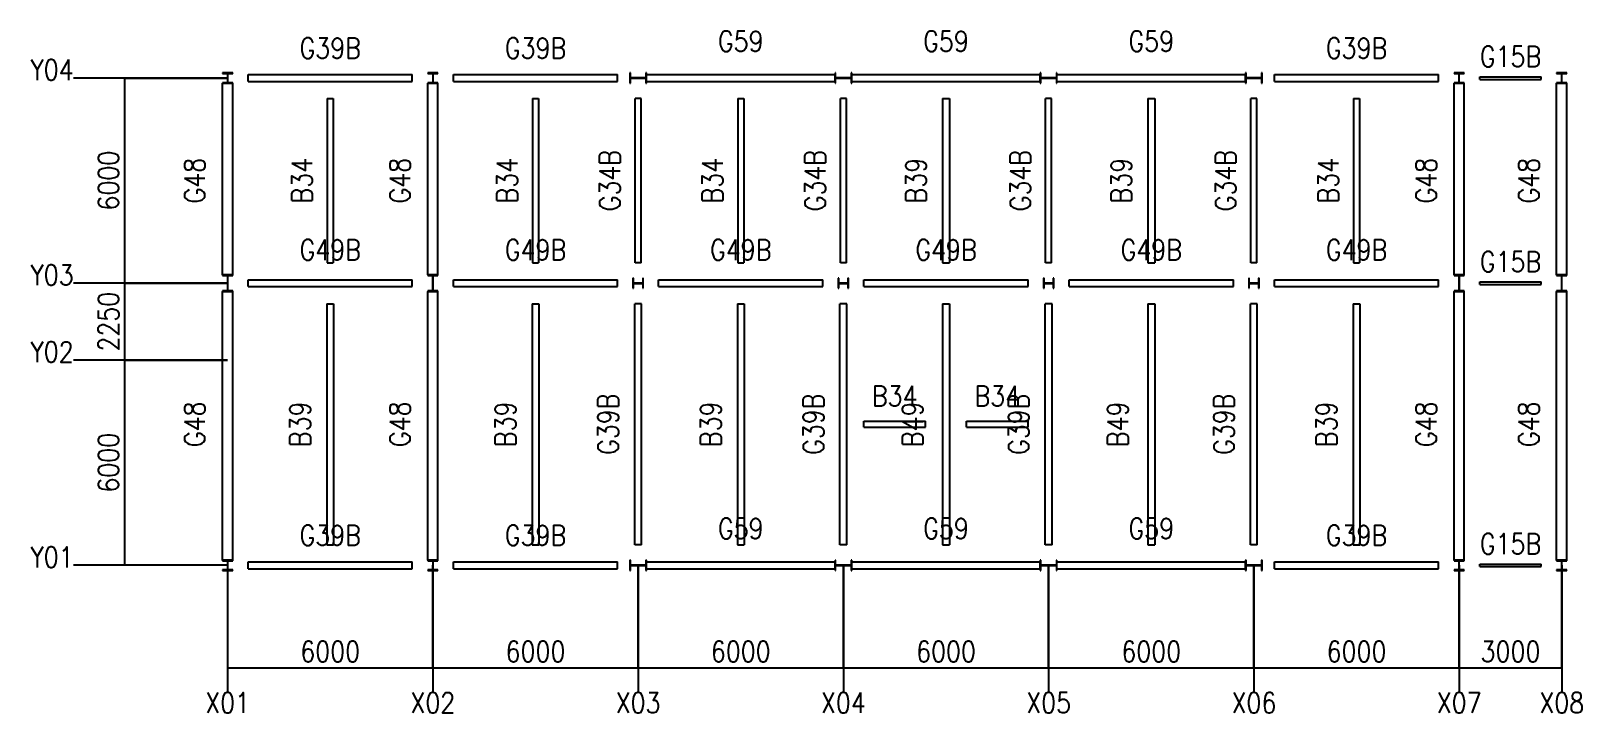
# Model space of a CAD drawing. Extents: x -230746 to 324000, y -671400 to 84185.
# Drawn here: x -230746 to -185410, y -162151 to -142205 of the extents above; entities that cross this region are included whole.
import ezdxf
from ezdxf.enums import TextEntityAlignment as Align

# ---------------------------------------------------------------- set-up
doc = ezdxf.new("R2010")
doc.units = 0
doc.header["$MEASUREMENT"] = 0
for name, color, linetype in [('_1-7_GRID', 7, 'CONTINUOUS'), ('_1-8_DIM', 7, 'CONTINUOUS'), ('_4-6_CS-M', 7, 'CONTINUOUS'), ('_5-6_GS-M', 7, 'CONTINUOUS'), ('_5-A_G-TX', 7, 'CONTINUOUS'), ('_7-6_BS-M', 7, 'CONTINUOUS'), ('_7-A_B-TX', 7, 'CONTINUOUS')]:
    doc.layers.add(name, color=color, linetype=linetype)
doc.styles.add('DRACAD', font='txt', dxfattribs={"width": 0.85, "bigfont": 'extfont2'})

msp = doc.modelspace()

# ---------------------------------------------------------------- linework, layer by layer
at = {"layer": '_1-7_GRID'}
for p, q in [((-228000, -157830.6), (-228000, -143580.6)), ((-228000, -143580.6), (-225000, -143580.6)), ((-228000, -149580.6), (-225000, -149580.6)), ((-228000, -151830.6), (-225000, -151830.6)), ((-225000, -157830.6), (-228000, -157830.6)), ((-225000, -157830.6), (-225000, -160830.6)), ((-219000, -160830.6), (-219000, -157830.6)), ((-213000, -160830.6), (-213000, -157830.6)), ((-207000, -160830.6), (-207000, -157830.6)), ((-201000, -160830.6), (-201000, -157830.6)), ((-195000, -160830.6), (-195000, -157830.6)), ((-189000, -160830.6), (-189000, -157830.6)), ((-186000, -160830.6), (-186000, -157830.6)), ((-225000, -160830.6), (-186000, -160830.6))]:
    msp.add_line(p, q, dxfattribs=at)
at = {"layer": '_1-8_DIM'}
for p, q in [((-225000, -143580.6), (-229500, -143580.6)), ((-225000, -149580.6), (-229500, -149580.6)), ((-225000, -151830.6), (-229500, -151830.6)), ((-225000, -157830.6), (-229500, -157830.6)), ((-225000, -157830.6), (-225000, -161550.6)), ((-219000, -157830.6), (-219000, -161550.6)), ((-213000, -157830.6), (-213000, -161550.6)), ((-207000, -157830.6), (-207000, -161550.6)), ((-201000, -157830.6), (-201000, -161550.6)), ((-195000, -157830.6), (-195000, -161550.6)), ((-189000, -157830.6), (-189000, -161550.6)), ((-186000, -157830.6), (-186000, -161550.6))]:
    msp.add_line(p, q, dxfattribs=at)
at = {"layer": '_4-6_CS-M'}
for p, q in [((-224850, -143430.6), (-225150, -143430.6)), ((-225150, -143430.6), (-225150, -143445.6)), ((-225150, -143445.6), (-225018, -143445.6)), ((-225018, -143445.6), (-225011.5, -143447.3)), ((-225011.5, -143713.8), (-225018, -143715.6)), ((-225011.5, -143447.3), (-225006.7, -143452.1)), ((-225006.7, -143709.1), (-225011.5, -143713.8)), ((-225006.7, -143452.1), (-225005, -143458.6)), ((-225005, -143702.6), (-225006.7, -143709.1)), ((-225005, -143458.6), (-225005, -143702.6)), ((-224995, -143458.6), (-224993.3, -143452.1)), ((-224995, -143702.6), (-224995, -143458.6)), ((-224993.3, -143709.1), (-224995, -143702.6)), ((-224993.3, -143452.1), (-224988.5, -143447.3)), ((-224988.5, -143713.8), (-224993.3, -143709.1)), ((-224988.5, -143447.3), (-224982, -143445.6)), ((-224982, -143715.6), (-224988.5, -143713.8)), ((-224982, -143445.6), (-224850, -143445.6)), ((-224850, -143445.6), (-224850, -143430.6)), ((-218850, -143430.6), (-219150, -143430.6)), ((-219150, -143430.6), (-219150, -143445.6)), ((-219150, -143445.6), (-219018, -143445.6)), ((-219018, -143445.6), (-219011.5, -143447.3)), ((-219011.5, -143713.8), (-219018, -143715.6)), ((-219011.5, -143447.3), (-219006.7, -143452.1)), ((-219006.7, -143709.1), (-219011.5, -143713.8)), ((-219006.7, -143452.1), (-219005, -143458.6)), ((-219005, -143702.6), (-219006.7, -143709.1)), ((-219005, -143458.6), (-219005, -143702.6)), ((-218995, -143458.6), (-218993.3, -143452.1)), ((-218995, -143702.6), (-218995, -143458.6)), ((-218993.3, -143709.1), (-218995, -143702.6)), ((-218993.3, -143452.1), (-218988.5, -143447.3)), ((-218988.5, -143713.8), (-218993.3, -143709.1)), ((-218988.5, -143447.3), (-218982, -143445.6)), ((-218982, -143715.6), (-218988.5, -143713.8)), ((-218982, -143445.6), (-218850, -143445.6)), ((-218850, -143445.6), (-218850, -143430.6)), ((-213226, -143430.6), (-213244, -143430.6)), ((-213244, -143430.6), (-213244, -143730.6)), ((-213226, -143562.1), (-213226, -143430.6)), ((-213224.3, -143568.6), (-213226, -143562.1)), ((-213226, -143599.1), (-213224.3, -143592.6)), ((-213226, -143730.6), (-213226, -143599.1)), ((-213219.5, -143573.3), (-213224.3, -143568.6)), ((-213224.3, -143592.6), (-213219.5, -143587.8)), ((-213213, -143575.1), (-213219.5, -143573.3)), ((-213219.5, -143587.8), (-213213, -143586.1)), ((-212787, -143575.1), (-213213, -143575.1)), ((-213213, -143586.1), (-212787, -143586.1)), ((-212780.5, -143573.3), (-212787, -143575.1)), ((-212787, -143586.1), (-212780.5, -143587.8)), ((-212775.7, -143568.6), (-212780.5, -143573.3)), ((-212780.5, -143587.8), (-212775.7, -143592.6)), ((-212774, -143562.1), (-212775.7, -143568.6)), ((-212775.7, -143592.6), (-212774, -143599.1)), ((-212756, -143430.6), (-212774, -143430.6)), ((-212774, -143430.6), (-212774, -143562.1)), ((-212774, -143599.1), (-212774, -143730.6)), ((-212756, -143730.6), (-212756, -143430.6)), ((-207226, -143430.6), (-207244, -143430.6)), ((-207244, -143430.6), (-207244, -143730.6)), ((-207226, -143562.1), (-207226, -143430.6)), ((-207224.3, -143568.6), (-207226, -143562.1)), ((-207226, -143599.1), (-207224.3, -143592.6)), ((-207226, -143730.6), (-207226, -143599.1)), ((-207219.5, -143573.3), (-207224.3, -143568.6)), ((-207224.3, -143592.6), (-207219.5, -143587.8)), ((-207213, -143575.1), (-207219.5, -143573.3)), ((-207219.5, -143587.8), (-207213, -143586.1)), ((-206787, -143575.1), (-207213, -143575.1)), ((-207213, -143586.1), (-206787, -143586.1)), ((-206780.5, -143573.3), (-206787, -143575.1)), ((-206787, -143586.1), (-206780.5, -143587.8)), ((-206775.7, -143568.6), (-206780.5, -143573.3)), ((-206780.5, -143587.8), (-206775.7, -143592.6)), ((-206774, -143562.1), (-206775.7, -143568.6)), ((-206775.7, -143592.6), (-206774, -143599.1)), ((-206756, -143430.6), (-206774, -143430.6)), ((-206774, -143430.6), (-206774, -143562.1)), ((-206774, -143599.1), (-206774, -143730.6)), ((-206756, -143730.6), (-206756, -143430.6)), ((-201226, -143430.6), (-201244, -143430.6)), ((-201244, -143430.6), (-201244, -143730.6)), ((-201226, -143562.1), (-201226, -143430.6)), ((-201224.3, -143568.6), (-201226, -143562.1)), ((-201226, -143599.1), (-201224.3, -143592.6)), ((-201226, -143730.6), (-201226, -143599.1)), ((-201219.5, -143573.3), (-201224.3, -143568.6)), ((-201224.3, -143592.6), (-201219.5, -143587.8)), ((-201213, -143575.1), (-201219.5, -143573.3)), ((-201219.5, -143587.8), (-201213, -143586.1)), ((-200787, -143575.1), (-201213, -143575.1)), ((-201213, -143586.1), (-200787, -143586.1)), ((-200780.5, -143573.3), (-200787, -143575.1)), ((-200787, -143586.1), (-200780.5, -143587.8)), ((-200775.7, -143568.6), (-200780.5, -143573.3)), ((-200780.5, -143587.8), (-200775.7, -143592.6)), ((-200774, -143562.1), (-200775.7, -143568.6)), ((-200775.7, -143592.6), (-200774, -143599.1)), ((-200756, -143430.6), (-200774, -143430.6)), ((-200774, -143430.6), (-200774, -143562.1)), ((-200774, -143599.1), (-200774, -143730.6)), ((-200756, -143730.6), (-200756, -143430.6)), ((-195226, -143430.6), (-195244, -143430.6)), ((-195244, -143430.6), (-195244, -143730.6)), ((-195226, -143562.1), (-195226, -143430.6)), ((-195224.3, -143568.6), (-195226, -143562.1)), ((-195226, -143599.1), (-195224.3, -143592.6)), ((-195226, -143730.6), (-195226, -143599.1)), ((-195219.5, -143573.3), (-195224.3, -143568.6)), ((-195224.3, -143592.6), (-195219.5, -143587.8)), ((-195213, -143575.1), (-195219.5, -143573.3)), ((-195219.5, -143587.8), (-195213, -143586.1)), ((-194787, -143575.1), (-195213, -143575.1)), ((-195213, -143586.1), (-194787, -143586.1)), ((-194780.5, -143573.3), (-194787, -143575.1)), ((-194787, -143586.1), (-194780.5, -143587.8)), ((-194775.7, -143568.6), (-194780.5, -143573.3)), ((-194780.5, -143587.8), (-194775.7, -143592.6)), ((-194774, -143562.1), (-194775.7, -143568.6)), ((-194775.7, -143592.6), (-194774, -143599.1)), ((-194756, -143430.6), (-194774, -143430.6)), ((-194774, -143430.6), (-194774, -143562.1)), ((-194774, -143599.1), (-194774, -143730.6)), ((-194756, -143730.6), (-194756, -143430.6)), ((-188850, -143430.6), (-189150, -143430.6)), ((-189150, -143430.6), (-189150, -143445.6)), ((-189150, -143445.6), (-189018, -143445.6)), ((-189018, -143445.6), (-189011.5, -143447.3)), ((-189011.5, -143713.8), (-189018, -143715.6)), ((-189011.5, -143447.3), (-189006.7, -143452.1)), ((-189006.7, -143709.1), (-189011.5, -143713.8)), ((-189006.7, -143452.1), (-189005, -143458.6)), ((-189005, -143702.6), (-189006.7, -143709.1)), ((-189005, -143458.6), (-189005, -143702.6)), ((-188995, -143458.6), (-188993.3, -143452.1)), ((-188995, -143702.6), (-188995, -143458.6)), ((-188993.3, -143709.1), (-188995, -143702.6)), ((-188993.3, -143452.1), (-188988.5, -143447.3)), ((-188988.5, -143713.8), (-188993.3, -143709.1)), ((-188988.5, -143447.3), (-188982, -143445.6)), ((-188982, -143715.6), (-188988.5, -143713.8)), ((-188982, -143445.6), (-188850, -143445.6)), ((-188850, -143445.6), (-188850, -143430.6)), ((-185850, -143430.6), (-186150, -143430.6)), ((-186150, -143430.6), (-186150, -143445.6)), ((-186150, -143445.6), (-186018, -143445.6)), ((-186018, -143445.6), (-186011.5, -143447.3)), ((-186011.5, -143713.8), (-186018, -143715.6)), ((-186011.5, -143447.3), (-186006.7, -143452.1)), ((-186006.7, -143709.1), (-186011.5, -143713.8)), ((-186006.7, -143452.1), (-186005, -143458.6)), ((-186005, -143702.6), (-186006.7, -143709.1)), ((-186005, -143458.6), (-186005, -143702.6)), ((-185995, -143458.6), (-185993.3, -143452.1)), ((-185995, -143702.6), (-185995, -143458.6)), ((-185993.3, -143709.1), (-185995, -143702.6)), ((-185993.3, -143452.1), (-185988.5, -143447.3)), ((-185988.5, -143713.8), (-185993.3, -143709.1)), ((-185988.5, -143447.3), (-185982, -143445.6)), ((-185982, -143715.6), (-185988.5, -143713.8)), ((-185982, -143445.6), (-185850, -143445.6)), ((-185850, -143445.6), (-185850, -143430.6)), ((-225018, -143715.6), (-225150, -143715.6)), ((-225150, -143715.6), (-225150, -143730.6)), ((-225150, -143730.6), (-224850, -143730.6)), ((-224850, -143715.6), (-224982, -143715.6)), ((-224850, -143730.6), (-224850, -143715.6)), ((-219018, -143715.6), (-219150, -143715.6)), ((-219150, -143715.6), (-219150, -143730.6)), ((-219150, -143730.6), (-218850, -143730.6)), ((-218850, -143715.6), (-218982, -143715.6)), ((-218850, -143730.6), (-218850, -143715.6)), ((-213244, -143730.6), (-213226, -143730.6)), ((-212774, -143730.6), (-212756, -143730.6)), ((-207244, -143730.6), (-207226, -143730.6)), ((-206774, -143730.6), (-206756, -143730.6)), ((-201244, -143730.6), (-201226, -143730.6)), ((-200774, -143730.6), (-200756, -143730.6)), ((-195244, -143730.6), (-195226, -143730.6)), ((-194774, -143730.6), (-194756, -143730.6)), ((-189018, -143715.6), (-189150, -143715.6)), ((-189150, -143715.6), (-189150, -143730.6)), ((-189150, -143730.6), (-188850, -143730.6)), ((-188850, -143715.6), (-188982, -143715.6)), ((-188850, -143730.6), (-188850, -143715.6)), ((-186018, -143715.6), (-186150, -143715.6)), ((-186150, -143715.6), (-186150, -143730.6)), ((-186150, -143730.6), (-185850, -143730.6)), ((-185850, -143715.6), (-185982, -143715.6)), ((-185850, -143730.6), (-185850, -143715.6)), ((-224850, -149336.6), (-225150, -149336.6)), ((-225150, -149336.6), (-225150, -149354.6)), ((-225150, -149354.6), (-225018.5, -149354.6)), ((-225018.5, -149354.6), (-225012, -149356.3)), ((-225012, -149356.3), (-225007.2, -149361.1)), ((-225007.2, -149361.1), (-225005.5, -149367.6)), ((-225005.5, -149367.6), (-225005.5, -149793.6)), ((-224994.5, -149367.6), (-224992.8, -149361.1)), ((-224994.5, -149793.6), (-224994.5, -149367.6)), ((-224992.8, -149361.1), (-224988, -149356.3)), ((-224988, -149356.3), (-224981.5, -149354.6)), ((-224981.5, -149354.6), (-224850, -149354.6)), ((-224850, -149354.6), (-224850, -149336.6)), ((-218850, -149336.6), (-219150, -149336.6)), ((-219150, -149336.6), (-219150, -149354.6)), ((-219150, -149354.6), (-219018.5, -149354.6)), ((-219018.5, -149354.6), (-219012, -149356.3)), ((-219012, -149356.3), (-219007.2, -149361.1)), ((-219007.2, -149361.1), (-219005.5, -149367.6)), ((-219005.5, -149367.6), (-219005.5, -149793.6)), ((-218994.5, -149367.6), (-218992.8, -149361.1)), ((-218994.5, -149793.6), (-218994.5, -149367.6)), ((-218992.8, -149361.1), (-218988, -149356.3)), ((-218988, -149356.3), (-218981.5, -149354.6)), ((-218981.5, -149354.6), (-218850, -149354.6)), ((-218850, -149354.6), (-218850, -149336.6)), ((-213135, -149430.6), (-213150, -149430.6)), ((-213150, -149430.6), (-213150, -149730.6)), ((-213135, -149562.6), (-213135, -149430.6)), ((-213133.3, -149569.1), (-213135, -149562.6)), ((-213135, -149598.6), (-213133.3, -149592.1)), ((-213135, -149730.6), (-213135, -149598.6)), ((-213128.5, -149573.8), (-213133.3, -149569.1)), ((-213133.3, -149592.1), (-213128.5, -149587.3)), ((-213122, -149575.6), (-213128.5, -149573.8)), ((-213128.5, -149587.3), (-213122, -149585.6)), ((-212878, -149575.6), (-213122, -149575.6)), ((-213122, -149585.6), (-212878, -149585.6)), ((-212871.5, -149573.8), (-212878, -149575.6)), ((-212878, -149585.6), (-212871.5, -149587.3)), ((-212866.7, -149569.1), (-212871.5, -149573.8)), ((-212871.5, -149587.3), (-212866.7, -149592.1)), ((-212865, -149562.6), (-212866.7, -149569.1)), ((-212866.7, -149592.1), (-212865, -149598.6)), ((-212850, -149430.6), (-212865, -149430.6)), ((-212865, -149430.6), (-212865, -149562.6)), ((-212865, -149598.6), (-212865, -149730.6)), ((-212850, -149730.6), (-212850, -149430.6)), ((-207135, -149430.6), (-207150, -149430.6)), ((-207150, -149430.6), (-207150, -149730.6)), ((-207135, -149562.6), (-207135, -149430.6)), ((-207133.3, -149569.1), (-207135, -149562.6)), ((-207135, -149598.6), (-207133.3, -149592.1)), ((-207135, -149730.6), (-207135, -149598.6)), ((-207128.5, -149573.8), (-207133.3, -149569.1)), ((-207133.3, -149592.1), (-207128.5, -149587.3)), ((-207122, -149575.6), (-207128.5, -149573.8)), ((-207128.5, -149587.3), (-207122, -149585.6)), ((-206878, -149575.6), (-207122, -149575.6)), ((-207122, -149585.6), (-206878, -149585.6)), ((-206871.5, -149573.8), (-206878, -149575.6)), ((-206878, -149585.6), (-206871.5, -149587.3)), ((-206866.7, -149569.1), (-206871.5, -149573.8)), ((-206871.5, -149587.3), (-206866.7, -149592.1)), ((-206865, -149562.6), (-206866.7, -149569.1)), ((-206866.7, -149592.1), (-206865, -149598.6)), ((-206850, -149430.6), (-206865, -149430.6)), ((-206865, -149430.6), (-206865, -149562.6)), ((-206865, -149598.6), (-206865, -149730.6)), ((-206850, -149730.6), (-206850, -149430.6)), ((-201135, -149430.6), (-201150, -149430.6)), ((-201150, -149430.6), (-201150, -149730.6)), ((-201135, -149562.6), (-201135, -149430.6)), ((-201133.3, -149569.1), (-201135, -149562.6)), ((-201135, -149598.6), (-201133.3, -149592.1)), ((-201135, -149730.6), (-201135, -149598.6)), ((-201128.5, -149573.8), (-201133.3, -149569.1)), ((-201133.3, -149592.1), (-201128.5, -149587.3)), ((-201122, -149575.6), (-201128.5, -149573.8)), ((-201128.5, -149587.3), (-201122, -149585.6)), ((-200878, -149575.6), (-201122, -149575.6)), ((-201122, -149585.6), (-200878, -149585.6)), ((-200871.5, -149573.8), (-200878, -149575.6)), ((-200878, -149585.6), (-200871.5, -149587.3)), ((-200866.7, -149569.1), (-200871.5, -149573.8)), ((-200871.5, -149587.3), (-200866.7, -149592.1)), ((-200865, -149562.6), (-200866.7, -149569.1)), ((-200866.7, -149592.1), (-200865, -149598.6)), ((-200850, -149430.6), (-200865, -149430.6)), ((-200865, -149430.6), (-200865, -149562.6)), ((-200865, -149598.6), (-200865, -149730.6)), ((-200850, -149730.6), (-200850, -149430.6)), ((-195135, -149430.6), (-195150, -149430.6)), ((-195150, -149430.6), (-195150, -149730.6)), ((-195135, -149562.6), (-195135, -149430.6)), ((-195133.3, -149569.1), (-195135, -149562.6)), ((-195135, -149598.6), (-195133.3, -149592.1)), ((-195135, -149730.6), (-195135, -149598.6)), ((-195128.5, -149573.8), (-195133.3, -149569.1)), ((-195133.3, -149592.1), (-195128.5, -149587.3)), ((-195122, -149575.6), (-195128.5, -149573.8)), ((-195128.5, -149587.3), (-195122, -149585.6)), ((-194878, -149575.6), (-195122, -149575.6)), ((-195122, -149585.6), (-194878, -149585.6)), ((-194871.5, -149573.8), (-194878, -149575.6)), ((-194878, -149585.6), (-194871.5, -149587.3)), ((-194866.7, -149569.1), (-194871.5, -149573.8)), ((-194871.5, -149587.3), (-194866.7, -149592.1)), ((-194865, -149562.6), (-194866.7, -149569.1)), ((-194866.7, -149592.1), (-194865, -149598.6)), ((-194850, -149430.6), (-194865, -149430.6)), ((-194865, -149430.6), (-194865, -149562.6)), ((-194865, -149598.6), (-194865, -149730.6)), ((-194850, -149730.6), (-194850, -149430.6)), ((-188850, -149336.6), (-189150, -149336.6)), ((-189150, -149336.6), (-189150, -149354.6)), ((-189150, -149354.6), (-189018.5, -149354.6)), ((-189018.5, -149354.6), (-189012, -149356.3)), ((-189012, -149356.3), (-189007.2, -149361.1)), ((-189007.2, -149361.1), (-189005.5, -149367.6)), ((-189005.5, -149367.6), (-189005.5, -149793.6)), ((-188994.5, -149367.6), (-188992.8, -149361.1)), ((-188994.5, -149793.6), (-188994.5, -149367.6)), ((-188992.8, -149361.1), (-188988, -149356.3)), ((-188988, -149356.3), (-188981.5, -149354.6)), ((-188981.5, -149354.6), (-188850, -149354.6)), ((-188850, -149354.6), (-188850, -149336.6)), ((-185850, -149336.6), (-186150, -149336.6)), ((-186150, -149336.6), (-186150, -149354.6)), ((-186150, -149354.6), (-186018.5, -149354.6)), ((-186018.5, -149354.6), (-186012, -149356.3)), ((-186012, -149356.3), (-186007.2, -149361.1)), ((-186007.2, -149361.1), (-186005.5, -149367.6)), ((-186005.5, -149367.6), (-186005.5, -149793.6)), ((-185994.5, -149367.6), (-185992.8, -149361.1)), ((-185994.5, -149793.6), (-185994.5, -149367.6)), ((-185992.8, -149361.1), (-185988, -149356.3)), ((-185988, -149356.3), (-185981.5, -149354.6)), ((-185981.5, -149354.6), (-185850, -149354.6)), ((-185850, -149354.6), (-185850, -149336.6)), ((-225018.5, -149806.6), (-225150, -149806.6)), ((-225150, -149806.6), (-225150, -149824.6)), ((-225150, -149824.6), (-224850, -149824.6)), ((-225012, -149804.8), (-225018.5, -149806.6)), ((-225007.2, -149800.1), (-225012, -149804.8)), ((-225005.5, -149793.6), (-225007.2, -149800.1)), ((-224992.8, -149800.1), (-224994.5, -149793.6)), ((-224988, -149804.8), (-224992.8, -149800.1)), ((-224981.5, -149806.6), (-224988, -149804.8)), ((-224850, -149806.6), (-224981.5, -149806.6)), ((-224850, -149824.6), (-224850, -149806.6)), ((-219018.5, -149806.6), (-219150, -149806.6)), ((-219150, -149806.6), (-219150, -149824.6)), ((-219150, -149824.6), (-218850, -149824.6)), ((-219012, -149804.8), (-219018.5, -149806.6)), ((-219007.2, -149800.1), (-219012, -149804.8)), ((-219005.5, -149793.6), (-219007.2, -149800.1)), ((-218992.8, -149800.1), (-218994.5, -149793.6)), ((-218988, -149804.8), (-218992.8, -149800.1)), ((-218981.5, -149806.6), (-218988, -149804.8)), ((-218850, -149806.6), (-218981.5, -149806.6)), ((-218850, -149824.6), (-218850, -149806.6)), ((-213150, -149730.6), (-213135, -149730.6)), ((-212865, -149730.6), (-212850, -149730.6)), ((-207150, -149730.6), (-207135, -149730.6)), ((-206865, -149730.6), (-206850, -149730.6)), ((-201150, -149730.6), (-201135, -149730.6)), ((-200865, -149730.6), (-200850, -149730.6)), ((-195150, -149730.6), (-195135, -149730.6)), ((-194865, -149730.6), (-194850, -149730.6)), ((-189018.5, -149806.6), (-189150, -149806.6)), ((-189150, -149806.6), (-189150, -149824.6)), ((-189150, -149824.6), (-188850, -149824.6)), ((-189012, -149804.8), (-189018.5, -149806.6)), ((-189007.2, -149800.1), (-189012, -149804.8)), ((-189005.5, -149793.6), (-189007.2, -149800.1)), ((-188992.8, -149800.1), (-188994.5, -149793.6)), ((-188988, -149804.8), (-188992.8, -149800.1)), ((-188981.5, -149806.6), (-188988, -149804.8)), ((-188850, -149806.6), (-188981.5, -149806.6)), ((-188850, -149824.6), (-188850, -149806.6)), ((-186018.5, -149806.6), (-186150, -149806.6)), ((-186150, -149806.6), (-186150, -149824.6)), ((-186150, -149824.6), (-185850, -149824.6)), ((-186012, -149804.8), (-186018.5, -149806.6)), ((-186007.2, -149800.1), (-186012, -149804.8)), ((-186005.5, -149793.6), (-186007.2, -149800.1)), ((-185992.8, -149800.1), (-185994.5, -149793.6)), ((-185988, -149804.8), (-185992.8, -149800.1)), ((-185981.5, -149806.6), (-185988, -149804.8)), ((-185850, -149806.6), (-185981.5, -149806.6)), ((-185850, -149824.6), (-185850, -149806.6)), ((-224850, -157680.6), (-225150, -157680.6)), ((-225150, -157680.6), (-225150, -157695.6)), ((-225150, -157695.6), (-225018, -157695.6)), ((-225018, -157695.6), (-225011.5, -157697.3)), ((-225011.5, -157697.3), (-225006.7, -157702.1)), ((-225006.7, -157702.1), (-225005, -157708.6)), ((-225005, -157708.6), (-225005, -157952.6)), ((-224995, -157708.6), (-224993.3, -157702.1)), ((-224995, -157952.6), (-224995, -157708.6)), ((-224993.3, -157702.1), (-224988.5, -157697.3)), ((-224988.5, -157697.3), (-224982, -157695.6)), ((-224982, -157695.6), (-224850, -157695.6)), ((-224850, -157695.6), (-224850, -157680.6)), ((-218850, -157680.6), (-219150, -157680.6)), ((-219150, -157680.6), (-219150, -157695.6)), ((-219150, -157695.6), (-219018, -157695.6)), ((-219018, -157695.6), (-219011.5, -157697.3)), ((-219011.5, -157697.3), (-219006.7, -157702.1)), ((-219006.7, -157702.1), (-219005, -157708.6)), ((-219005, -157708.6), (-219005, -157952.6)), ((-218995, -157708.6), (-218993.3, -157702.1)), ((-218995, -157952.6), (-218995, -157708.6)), ((-218993.3, -157702.1), (-218988.5, -157697.3)), ((-218988.5, -157697.3), (-218982, -157695.6)), ((-218982, -157695.6), (-218850, -157695.6)), ((-218850, -157695.6), (-218850, -157680.6)), ((-213226, -157680.6), (-213244, -157680.6)), ((-213244, -157680.6), (-213244, -157980.6)), ((-213226, -157812.1), (-213226, -157680.6)), ((-212756, -157680.6), (-212774, -157680.6)), ((-212774, -157680.6), (-212774, -157812.1)), ((-212756, -157980.6), (-212756, -157680.6)), ((-207226, -157680.6), (-207244, -157680.6)), ((-207244, -157680.6), (-207244, -157980.6)), ((-207226, -157812.1), (-207226, -157680.6)), ((-206756, -157680.6), (-206774, -157680.6)), ((-206774, -157680.6), (-206774, -157812.1)), ((-206756, -157980.6), (-206756, -157680.6)), ((-201226, -157680.6), (-201244, -157680.6)), ((-201244, -157680.6), (-201244, -157980.6)), ((-201226, -157812.1), (-201226, -157680.6)), ((-200756, -157680.6), (-200774, -157680.6)), ((-200774, -157680.6), (-200774, -157812.1)), ((-200756, -157980.6), (-200756, -157680.6)), ((-195226, -157680.6), (-195244, -157680.6)), ((-195244, -157680.6), (-195244, -157980.6)), ((-195226, -157812.1), (-195226, -157680.6)), ((-194756, -157680.6), (-194774, -157680.6)), ((-194774, -157680.6), (-194774, -157812.1)), ((-194756, -157980.6), (-194756, -157680.6)), ((-188850, -157680.6), (-189150, -157680.6)), ((-189150, -157680.6), (-189150, -157695.6)), ((-189150, -157695.6), (-189018, -157695.6)), ((-189018, -157695.6), (-189011.5, -157697.3)), ((-189011.5, -157697.3), (-189006.7, -157702.1)), ((-189006.7, -157702.1), (-189005, -157708.6)), ((-189005, -157708.6), (-189005, -157952.6)), ((-188995, -157708.6), (-188993.3, -157702.1)), ((-188995, -157952.6), (-188995, -157708.6)), ((-188993.3, -157702.1), (-188988.5, -157697.3)), ((-188988.5, -157697.3), (-188982, -157695.6)), ((-188982, -157695.6), (-188850, -157695.6)), ((-188850, -157695.6), (-188850, -157680.6)), ((-185850, -157680.6), (-186150, -157680.6)), ((-186150, -157680.6), (-186150, -157695.6)), ((-186150, -157695.6), (-186018, -157695.6)), ((-186018, -157695.6), (-186011.5, -157697.3)), ((-186011.5, -157697.3), (-186006.7, -157702.1)), ((-186006.7, -157702.1), (-186005, -157708.6)), ((-186005, -157708.6), (-186005, -157952.6)), ((-185995, -157708.6), (-185993.3, -157702.1)), ((-185995, -157952.6), (-185995, -157708.6)), ((-185993.3, -157702.1), (-185988.5, -157697.3)), ((-185988.5, -157697.3), (-185982, -157695.6)), ((-185982, -157695.6), (-185850, -157695.6)), ((-185850, -157695.6), (-185850, -157680.6)), ((-225018, -157965.6), (-225150, -157965.6)), ((-225150, -157965.6), (-225150, -157980.6)), ((-225150, -157980.6), (-224850, -157980.6)), ((-225011.5, -157963.8), (-225018, -157965.6)), ((-225006.7, -157959.1), (-225011.5, -157963.8)), ((-225005, -157952.6), (-225006.7, -157959.1)), ((-224993.3, -157959.1), (-224995, -157952.6)), ((-224988.5, -157963.8), (-224993.3, -157959.1)), ((-224982, -157965.6), (-224988.5, -157963.8)), ((-224850, -157965.6), (-224982, -157965.6)), ((-224850, -157980.6), (-224850, -157965.6)), ((-219018, -157965.6), (-219150, -157965.6)), ((-219150, -157965.6), (-219150, -157980.6)), ((-219150, -157980.6), (-218850, -157980.6)), ((-219011.5, -157963.8), (-219018, -157965.6)), ((-219006.7, -157959.1), (-219011.5, -157963.8)), ((-219005, -157952.6), (-219006.7, -157959.1)), ((-218993.3, -157959.1), (-218995, -157952.6)), ((-218988.5, -157963.8), (-218993.3, -157959.1)), ((-218982, -157965.6), (-218988.5, -157963.8)), ((-218850, -157965.6), (-218982, -157965.6)), ((-218850, -157980.6), (-218850, -157965.6)), ((-213244, -157980.6), (-213226, -157980.6)), ((-213224.3, -157818.6), (-213226, -157812.1)), ((-213226, -157849.1), (-213224.3, -157842.6)), ((-213226, -157980.6), (-213226, -157849.1)), ((-213219.5, -157823.3), (-213224.3, -157818.6)), ((-213224.3, -157842.6), (-213219.5, -157837.8)), ((-213213, -157825.1), (-213219.5, -157823.3)), ((-213219.5, -157837.8), (-213213, -157836.1)), ((-212787, -157825.1), (-213213, -157825.1)), ((-213213, -157836.1), (-212787, -157836.1)), ((-212780.5, -157823.3), (-212787, -157825.1)), ((-212787, -157836.1), (-212780.5, -157837.8)), ((-212775.7, -157818.6), (-212780.5, -157823.3)), ((-212780.5, -157837.8), (-212775.7, -157842.6)), ((-212774, -157812.1), (-212775.7, -157818.6)), ((-212775.7, -157842.6), (-212774, -157849.1)), ((-212774, -157849.1), (-212774, -157980.6)), ((-212774, -157980.6), (-212756, -157980.6)), ((-207244, -157980.6), (-207226, -157980.6)), ((-207224.3, -157818.6), (-207226, -157812.1)), ((-207226, -157849.1), (-207224.3, -157842.6)), ((-207226, -157980.6), (-207226, -157849.1)), ((-207219.5, -157823.3), (-207224.3, -157818.6)), ((-207224.3, -157842.6), (-207219.5, -157837.8)), ((-207213, -157825.1), (-207219.5, -157823.3)), ((-207219.5, -157837.8), (-207213, -157836.1)), ((-206787, -157825.1), (-207213, -157825.1)), ((-207213, -157836.1), (-206787, -157836.1)), ((-206780.5, -157823.3), (-206787, -157825.1)), ((-206787, -157836.1), (-206780.5, -157837.8)), ((-206775.7, -157818.6), (-206780.5, -157823.3)), ((-206780.5, -157837.8), (-206775.7, -157842.6)), ((-206774, -157812.1), (-206775.7, -157818.6)), ((-206775.7, -157842.6), (-206774, -157849.1)), ((-206774, -157849.1), (-206774, -157980.6)), ((-206774, -157980.6), (-206756, -157980.6)), ((-201244, -157980.6), (-201226, -157980.6)), ((-201224.3, -157818.6), (-201226, -157812.1)), ((-201226, -157849.1), (-201224.3, -157842.6)), ((-201226, -157980.6), (-201226, -157849.1)), ((-201219.5, -157823.3), (-201224.3, -157818.6)), ((-201224.3, -157842.6), (-201219.5, -157837.8)), ((-201213, -157825.1), (-201219.5, -157823.3)), ((-201219.5, -157837.8), (-201213, -157836.1)), ((-200787, -157825.1), (-201213, -157825.1)), ((-201213, -157836.1), (-200787, -157836.1)), ((-200780.5, -157823.3), (-200787, -157825.1)), ((-200787, -157836.1), (-200780.5, -157837.8)), ((-200775.7, -157818.6), (-200780.5, -157823.3)), ((-200780.5, -157837.8), (-200775.7, -157842.6)), ((-200774, -157812.1), (-200775.7, -157818.6)), ((-200775.7, -157842.6), (-200774, -157849.1)), ((-200774, -157849.1), (-200774, -157980.6)), ((-200774, -157980.6), (-200756, -157980.6)), ((-195244, -157980.6), (-195226, -157980.6)), ((-195224.3, -157818.6), (-195226, -157812.1)), ((-195226, -157849.1), (-195224.3, -157842.6)), ((-195226, -157980.6), (-195226, -157849.1)), ((-195219.5, -157823.3), (-195224.3, -157818.6)), ((-195224.3, -157842.6), (-195219.5, -157837.8)), ((-195213, -157825.1), (-195219.5, -157823.3)), ((-195219.5, -157837.8), (-195213, -157836.1)), ((-194787, -157825.1), (-195213, -157825.1)), ((-195213, -157836.1), (-194787, -157836.1)), ((-194780.5, -157823.3), (-194787, -157825.1)), ((-194787, -157836.1), (-194780.5, -157837.8)), ((-194775.7, -157818.6), (-194780.5, -157823.3)), ((-194780.5, -157837.8), (-194775.7, -157842.6)), ((-194774, -157812.1), (-194775.7, -157818.6)), ((-194775.7, -157842.6), (-194774, -157849.1)), ((-194774, -157849.1), (-194774, -157980.6)), ((-194774, -157980.6), (-194756, -157980.6)), ((-189018, -157965.6), (-189150, -157965.6)), ((-189150, -157965.6), (-189150, -157980.6)), ((-189150, -157980.6), (-188850, -157980.6)), ((-189011.5, -157963.8), (-189018, -157965.6)), ((-189006.7, -157959.1), (-189011.5, -157963.8)), ((-189005, -157952.6), (-189006.7, -157959.1)), ((-188993.3, -157959.1), (-188995, -157952.6)), ((-188988.5, -157963.8), (-188993.3, -157959.1)), ((-188982, -157965.6), (-188988.5, -157963.8)), ((-188850, -157965.6), (-188982, -157965.6)), ((-188850, -157980.6), (-188850, -157965.6)), ((-186018, -157965.6), (-186150, -157965.6)), ((-186150, -157965.6), (-186150, -157980.6)), ((-186150, -157980.6), (-185850, -157980.6)), ((-186011.5, -157963.8), (-186018, -157965.6)), ((-186006.7, -157959.1), (-186011.5, -157963.8)), ((-186005, -157952.6), (-186006.7, -157959.1)), ((-185993.3, -157959.1), (-185995, -157952.6)), ((-185988.5, -157963.8), (-185993.3, -157959.1)), ((-185982, -157965.6), (-185988.5, -157963.8)), ((-185850, -157965.6), (-185982, -157965.6)), ((-185850, -157980.6), (-185850, -157965.6))]:
    msp.add_line(p, q, dxfattribs=at)
at = {"layer": '_5-6_GS-M'}
for p, q in [((-224400, -143481.1), (-219600, -143481.1)), ((-224400, -143680.1), (-224400, -143481.1)), ((-224400, -143680.1), (-219600, -143680.1)), ((-219600, -143680.1), (-219600, -143481.1)), ((-218400, -143481.1), (-213600, -143481.1)), ((-218400, -143680.1), (-218400, -143481.1)), ((-218400, -143680.1), (-213600, -143680.1)), ((-213600, -143680.1), (-213600, -143481.1)), ((-212756, -143481.1), (-207244, -143481.1)), ((-212756, -143680.1), (-212756, -143481.1)), ((-212756, -143680.1), (-207244, -143680.1)), ((-207244, -143680.1), (-207244, -143481.1)), ((-206756, -143481.1), (-201244, -143481.1)), ((-206756, -143680.1), (-206756, -143481.1)), ((-206756, -143680.1), (-201244, -143680.1)), ((-201244, -143680.1), (-201244, -143481.1)), ((-200756, -143481.1), (-195244, -143481.1)), ((-200756, -143680.1), (-200756, -143481.1)), ((-200756, -143680.1), (-195244, -143680.1)), ((-195244, -143680.1), (-195244, -143481.1)), ((-194400, -143481.1), (-189600, -143481.1)), ((-194400, -143680.1), (-194400, -143481.1)), ((-194400, -143680.1), (-189600, -143680.1)), ((-189600, -143680.1), (-189600, -143481.1)), ((-188400, -143543.1), (-186600, -143543.1)), ((-188400, -143618.1), (-188400, -143543.1)), ((-188400, -143618.1), (-186600, -143618.1)), ((-186600, -143618.1), (-186600, -143543.1)), ((-225150, -149336.6), (-225150, -143730.6)), ((-224850, -143730.6), (-225150, -143730.6)), ((-224850, -149336.6), (-224850, -143730.6)), ((-219150, -149336.6), (-219150, -143730.6)), ((-218850, -143730.6), (-219150, -143730.6)), ((-218850, -149336.6), (-218850, -143730.6)), ((-189150, -149336.6), (-189150, -143730.6)), ((-188850, -143730.6), (-189150, -143730.6)), ((-188850, -149336.6), (-188850, -143730.6)), ((-186150, -149336.6), (-186150, -143730.6)), ((-185850, -143730.6), (-186150, -143730.6)), ((-185850, -149336.6), (-185850, -143730.6)), ((-213087, -148980.6), (-213087, -144180.6)), ((-212913, -144180.6), (-213087, -144180.6)), ((-212913, -148980.6), (-212913, -144180.6)), ((-207087, -148980.6), (-207087, -144180.6)), ((-206913, -144180.6), (-207087, -144180.6)), ((-206913, -148980.6), (-206913, -144180.6)), ((-201087, -148980.6), (-201087, -144180.6)), ((-200913, -144180.6), (-201087, -144180.6)), ((-200913, -148980.6), (-200913, -144180.6)), ((-195087, -148980.6), (-195087, -144180.6)), ((-194913, -144180.6), (-195087, -144180.6)), ((-194913, -148980.6), (-194913, -144180.6)), ((-212913, -148980.6), (-213087, -148980.6)), ((-206913, -148980.6), (-207087, -148980.6)), ((-200913, -148980.6), (-201087, -148980.6)), ((-194913, -148980.6), (-195087, -148980.6)), ((-224850, -149336.6), (-225150, -149336.6)), ((-224400, -149481.1), (-219600, -149481.1)), ((-224400, -149680.1), (-224400, -149481.1)), ((-219600, -149680.1), (-219600, -149481.1)), ((-218850, -149336.6), (-219150, -149336.6)), ((-218400, -149481.1), (-213600, -149481.1)), ((-218400, -149680.1), (-218400, -149481.1)), ((-213600, -149680.1), (-213600, -149481.1)), ((-212400, -149481.1), (-207600, -149481.1)), ((-212400, -149680.1), (-212400, -149481.1)), ((-207600, -149680.1), (-207600, -149481.1)), ((-206400, -149481.1), (-201600, -149481.1)), ((-206400, -149680.1), (-206400, -149481.1)), ((-201600, -149680.1), (-201600, -149481.1)), ((-200400, -149481.1), (-195600, -149481.1)), ((-200400, -149680.1), (-200400, -149481.1)), ((-195600, -149680.1), (-195600, -149481.1)), ((-194400, -149481.1), (-189600, -149481.1)), ((-194400, -149680.1), (-194400, -149481.1)), ((-189600, -149680.1), (-189600, -149481.1)), ((-188850, -149336.6), (-189150, -149336.6)), ((-188400, -149543.1), (-186600, -149543.1)), ((-188400, -149618.1), (-188400, -149543.1)), ((-186600, -149618.1), (-186600, -149543.1)), ((-185850, -149336.6), (-186150, -149336.6)), ((-225150, -157680.6), (-225150, -149824.6)), ((-224850, -149824.6), (-225150, -149824.6)), ((-224850, -157680.6), (-224850, -149824.6)), ((-224400, -149680.1), (-219600, -149680.1)), ((-219150, -157680.6), (-219150, -149824.6)), ((-218850, -149824.6), (-219150, -149824.6)), ((-218850, -157680.6), (-218850, -149824.6)), ((-218400, -149680.1), (-213600, -149680.1)), ((-212400, -149680.1), (-207600, -149680.1)), ((-206400, -149680.1), (-201600, -149680.1)), ((-200400, -149680.1), (-195600, -149680.1)), ((-194400, -149680.1), (-189600, -149680.1)), ((-189150, -157680.6), (-189150, -149824.6)), ((-188850, -149824.6), (-189150, -149824.6)), ((-188850, -157680.6), (-188850, -149824.6)), ((-188400, -149618.1), (-186600, -149618.1)), ((-186150, -157680.6), (-186150, -149824.6)), ((-185850, -149824.6), (-186150, -149824.6)), ((-185850, -157680.6), (-185850, -149824.6)), ((-213099.5, -157230.6), (-213099.5, -150180.6)), ((-212900.5, -150180.6), (-213099.5, -150180.6)), ((-212900.5, -157230.6), (-212900.5, -150180.6)), ((-207099.5, -157230.6), (-207099.5, -150180.6)), ((-206900.5, -150180.6), (-207099.5, -150180.6)), ((-206900.5, -157230.6), (-206900.5, -150180.6)), ((-201099.5, -157230.6), (-201099.5, -150180.6)), ((-200900.5, -150180.6), (-201099.5, -150180.6)), ((-200900.5, -157230.6), (-200900.5, -150180.6)), ((-195099.5, -157230.6), (-195099.5, -150180.6)), ((-194900.5, -150180.6), (-195099.5, -150180.6)), ((-194900.5, -157230.6), (-194900.5, -150180.6)), ((-212900.5, -157230.6), (-213099.5, -157230.6)), ((-206900.5, -157230.6), (-207099.5, -157230.6)), ((-200900.5, -157230.6), (-201099.5, -157230.6)), ((-194900.5, -157230.6), (-195099.5, -157230.6)), ((-224850, -157680.6), (-225150, -157680.6)), ((-224400, -157731.1), (-219600, -157731.1)), ((-224400, -157930.1), (-224400, -157731.1)), ((-219600, -157930.1), (-219600, -157731.1)), ((-218850, -157680.6), (-219150, -157680.6)), ((-218400, -157731.1), (-213600, -157731.1)), ((-218400, -157930.1), (-218400, -157731.1)), ((-213600, -157930.1), (-213600, -157731.1)), ((-212756, -157731.1), (-207244, -157731.1)), ((-212756, -157930.1), (-212756, -157731.1)), ((-207244, -157930.1), (-207244, -157731.1)), ((-206756, -157731.1), (-201244, -157731.1)), ((-206756, -157930.1), (-206756, -157731.1)), ((-201244, -157930.1), (-201244, -157731.1)), ((-200756, -157731.1), (-195244, -157731.1)), ((-200756, -157930.1), (-200756, -157731.1)), ((-195244, -157930.1), (-195244, -157731.1)), ((-194400, -157731.1), (-189600, -157731.1)), ((-194400, -157930.1), (-194400, -157731.1)), ((-189600, -157930.1), (-189600, -157731.1)), ((-188850, -157680.6), (-189150, -157680.6)), ((-185850, -157680.6), (-186150, -157680.6)), ((-224400, -157930.1), (-219600, -157930.1)), ((-218400, -157930.1), (-213600, -157930.1)), ((-212756, -157930.1), (-207244, -157930.1)), ((-206756, -157930.1), (-201244, -157930.1)), ((-200756, -157930.1), (-195244, -157930.1)), ((-194400, -157930.1), (-189600, -157930.1)), ((-188400, -157793.1), (-186600, -157793.1)), ((-188400, -157868.1), (-188400, -157793.1)), ((-188400, -157868.1), (-186600, -157868.1)), ((-186600, -157868.1), (-186600, -157793.1))]:
    msp.add_line(p, q, dxfattribs=at)
at = {"layer": '_7-6_BS-M'}
for p, q in [((-222087, -144180.6), (-221913, -144180.6)), ((-222087, -144180.6), (-222087, -148980.6)), ((-221913, -144180.6), (-221913, -148980.6)), ((-216087, -144180.6), (-215913, -144180.6)), ((-216087, -144180.6), (-216087, -148980.6)), ((-215913, -144180.6), (-215913, -148980.6)), ((-210087, -144180.6), (-209913, -144180.6)), ((-210087, -144180.6), (-210087, -148980.6)), ((-209913, -144180.6), (-209913, -148980.6)), ((-204099.5, -144180.6), (-203900.5, -144180.6)), ((-204099.5, -144180.6), (-204099.5, -148980.6)), ((-203900.5, -144180.6), (-203900.5, -148980.6)), ((-198099.5, -144180.6), (-197900.5, -144180.6)), ((-198099.5, -144180.6), (-198099.5, -148980.6)), ((-197900.5, -144180.6), (-197900.5, -148980.6)), ((-192087, -144180.6), (-191913, -144180.6)), ((-192087, -144180.6), (-192087, -148980.6)), ((-191913, -144180.6), (-191913, -148980.6)), ((-222087, -148980.6), (-221913, -148980.6)), ((-216087, -148980.6), (-215913, -148980.6)), ((-210087, -148980.6), (-209913, -148980.6)), ((-204099.5, -148980.6), (-203900.5, -148980.6)), ((-198099.5, -148980.6), (-197900.5, -148980.6)), ((-192087, -148980.6), (-191913, -148980.6)), ((-222099.5, -150180.6), (-221900.5, -150180.6)), ((-222099.5, -150180.6), (-222099.5, -157230.6)), ((-221900.5, -150180.6), (-221900.5, -157230.6)), ((-216099.5, -150180.6), (-215900.5, -150180.6)), ((-216099.5, -150180.6), (-216099.5, -157230.6)), ((-215900.5, -150180.6), (-215900.5, -157230.6)), ((-210099.5, -150180.6), (-209900.5, -150180.6)), ((-210099.5, -150180.6), (-210099.5, -157230.6)), ((-209900.5, -150180.6), (-209900.5, -157230.6)), ((-204099.5, -150180.6), (-203900.5, -150180.6)), ((-204099.5, -150180.6), (-204099.5, -157230.6)), ((-203900.5, -150180.6), (-203900.5, -157230.6)), ((-198099.5, -150180.6), (-197900.5, -150180.6)), ((-198099.5, -150180.6), (-198099.5, -157230.6)), ((-197900.5, -150180.6), (-197900.5, -157230.6)), ((-192099.5, -150180.6), (-191900.5, -150180.6)), ((-192099.5, -150180.6), (-192099.5, -157230.6)), ((-191900.5, -150180.6), (-191900.5, -157230.6)), ((-206400, -153618.6), (-204600, -153618.6)), ((-206400, -153792.6), (-206400, -153618.6)), ((-204600, -153792.6), (-204600, -153618.6)), ((-203400, -153618.6), (-201600, -153618.6)), ((-203400, -153792.6), (-203400, -153618.6)), ((-201600, -153792.6), (-201600, -153618.6)), ((-206400, -153792.6), (-204600, -153792.6)), ((-203400, -153792.6), (-201600, -153792.6)), ((-222099.5, -157230.6), (-221900.5, -157230.6)), ((-216099.5, -157230.6), (-215900.5, -157230.6)), ((-210099.5, -157230.6), (-209900.5, -157230.6)), ((-204099.5, -157230.6), (-203900.5, -157230.6)), ((-198099.5, -157230.6), (-197900.5, -157230.6)), ((-192099.5, -157230.6), (-191900.5, -157230.6))]:
    msp.add_line(p, q, dxfattribs=at)

# ---------------------------------------------------------------- texts
at = {"layer": '_1-7_GRID', "style": 'DRACAD', "width": 0.85}
for s, p in [('6000', (-228000, -146580.6)), ('2250', (-228000, -150705.6)), ('6000', (-228000, -154830.6))]:
    msp.add_text(s, height=600, rotation=90, dxfattribs=at).set_placement(p, align=Align.BOTTOM_CENTER)
for s, p in [('6000', (-222000, -160830.6)), ('6000', (-216000, -160830.6)), ('6000', (-210000, -160830.6)), ('6000', (-204000, -160830.6)), ('6000', (-198000, -160830.6)), ('6000', (-192000, -160830.6)), ('3000', (-187500, -160830.6))]:
    msp.add_text(s, height=600, dxfattribs=at).set_placement(p, align=Align.BOTTOM_CENTER)
at = {"layer": '_1-8_DIM', "style": 'DRACAD', "width": 0.85}
for s, p in [('Y04', (-229500, -143820.6)), ('Y03', (-229500, -149820.6)), ('Y02', (-229500, -152070.6)), ('Y01', (-229500, -158070.6))]:
    msp.add_text(s, height=600, dxfattribs=at).set_placement(p, align=Align.BOTTOM_RIGHT)
for s, p in [('X01', (-225000, -162330.6)), ('X02', (-219000, -162330.6)), ('X03', (-213000, -162330.6)), ('X04', (-207000, -162330.6)), ('X05', (-201000, -162330.6)), ('X06', (-195000, -162330.6)), ('X07', (-189000, -162330.6)), ('X08', (-186000, -162330.6))]:
    msp.add_text(s, height=600, dxfattribs=at).set_placement(p, align=Align.BOTTOM_CENTER)
at = {"layer": '_5-A_G-TX', "style": 'DRACAD', "width": 0.85}
for s, p in [('G59', (-210000, -142984.6)), ('G59', (-204000, -142984.6)), ('G59', (-198000, -142984.6)), ('G39B', (-222000, -143184.6)), ('G39B', (-216000, -143184.6)), ('G39B', (-192000, -143184.6)), ('G15B', (-187500, -143430.6)), ('G49B', (-222000, -149084.6)), ('G49B', (-216000, -149084.6)), ('G49B', (-210000, -149084.6)), ('G49B', (-204000, -149084.6)), ('G49B', (-198000, -149084.6)), ('G49B', (-192000, -149084.6)), ('G15B', (-187500, -149430.6)), ('G39B', (-222000, -157434.6)), ('G39B', (-216000, -157434.6)), ('G59', (-210000, -157234.6)), ('G59', (-204000, -157234.6)), ('G59', (-198000, -157234.6)), ('G39B', (-192000, -157434.6)), ('G15B', (-187500, -157680.6))]:
    msp.add_text(s, height=600, dxfattribs=at).set_placement(p, align=Align.BOTTOM_CENTER)
for s, p in [('G48', (-225482, -146580.6)), ('G48', (-219482, -146580.6)), ('G34B', (-213346, -146580.6)), ('G34B', (-207346, -146580.6)), ('G34B', (-201346, -146580.6)), ('G34B', (-195346, -146580.6)), ('G48', (-189482, -146580.6)), ('G48', (-186482, -146580.6)), ('G48', (-225482, -153705.6)), ('G48', (-219482, -153705.6)), ('G39B', (-213396, -153705.6)), ('G39B', (-207396, -153705.6)), ('G39B', (-201396, -153705.6)), ('G39B', (-195396, -153705.6)), ('G48', (-189482, -153705.6)), ('G48', (-186482, -153705.6))]:
    msp.add_text(s, height=600, rotation=90, dxfattribs=at).set_placement(p, align=Align.BOTTOM_CENTER)
at = {"layer": '_7-A_B-TX', "style": 'DRACAD', "width": 0.85}
for s, p in [('B34', (-222346, -146580.6)), ('B34', (-216346, -146580.6)), ('B34', (-210346, -146580.6)), ('B34', (-192346, -146580.6)), ('B39', (-204396, -146580.6)), ('B39', (-198396, -146580.6)), ('B39', (-222396, -153705.6)), ('B39', (-216396, -153705.6)), ('B39', (-210396, -153705.6)), ('B49', (-204496, -153705.6)), ('B49', (-198496, -153705.6)), ('B39', (-192396, -153705.6))]:
    msp.add_text(s, height=600, rotation=90, dxfattribs=at).set_placement(p, align=Align.BOTTOM_CENTER)
for p in [(-205500, -153359.6), (-202500, -153359.6)]:
    msp.add_text('B34', height=600, dxfattribs=at).set_placement(p, align=Align.BOTTOM_CENTER)

doc.saveas('drawing.dxf')
